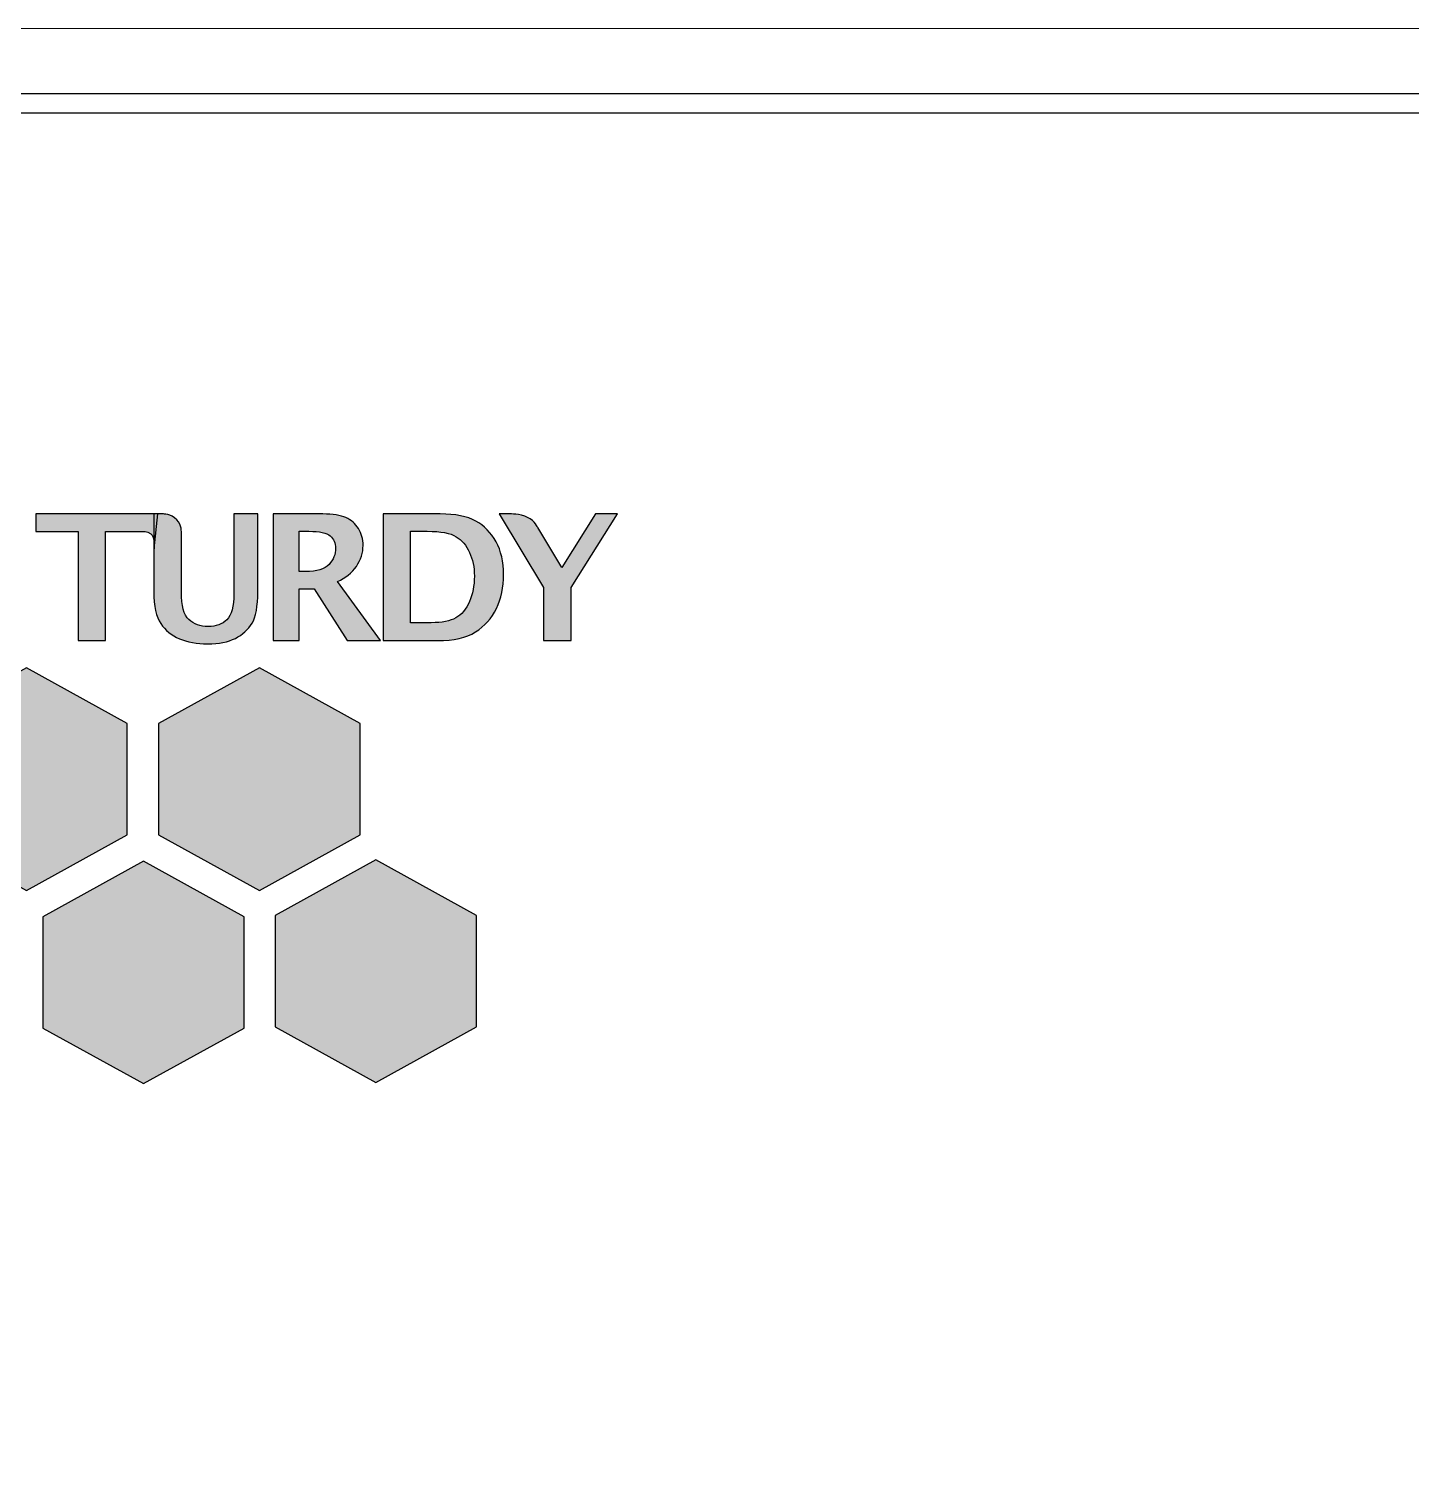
# Model space of a CAD drawing. Header units: millimetres. Extents: x -406921 to 44688, y -22195 to 9469.
# Drawn here: x 40824.2 to 40930.4, y 4499.3 to 4609.3 of the extents above; entities that cross this region are included whole.
import ezdxf

# ---------------------------------------------------------------- set-up
doc = ezdxf.new("R2010")
doc.units = ezdxf.units.MM
doc.header["$MEASUREMENT"] = 0
doc.layers.get('0').update_dxf_attribs({"lineweight": 25})

msp = doc.modelspace()

# ---------------------------------------------------------------- hatches: boundary and pattern name
h = msp.add_hatch(color=256)
edge = h.paths.add_edge_path()
edge.add_spline(control_points=[(40797.909, 4586.082), (40797.909, 4586.082), (40797.92, 4577.539), (40797.92, 4577.539), (40797.92, 4577.539), (40797.92, 4577.539), (40805.653, 4573.262), (40805.653, 4573.262), (40805.653, 4573.262), (40805.653, 4573.262), (40813.388, 4577.539), (40813.388, 4577.539), (40813.388, 4577.539), (40813.388, 4577.539), (40813.388, 4586.082), (40813.388, 4586.082), (40813.388, 4586.082), (40813.388, 4586.082), (40805.653, 4590.349), (40805.653, 4590.349)], knot_values=[-0.8333329, -0.8333329, -0.8333329, -0.8333329, -0.6666667, -0.6666667, -0.6666667, -0.6666667, -0.5, -0.5, -0.5, -0.5, -0.3333333, -0.3333333, -0.3333333, -0.3333333, -0.1666667, -0.1666667, -0.1666667, -0.1666667, 0, 0, 0, 0], degree=3, periodic=0)
edge.add_spline(control_points=[(40805.653, 4590.349), (40805.653, 4590.349), (40797.909, 4586.082), (40797.909, 4586.082), (40797.909, 4586.082), (40797.909, 4586.082), (40797.909, 4586.082), (40797.909, 4586.082)], knot_values=[-1, -1, -1, -1, -0.8333333, -0.8333333, -0.8333333, -0.8333333, -0.8333329, -0.8333329, -0.8333329, -0.8333329], degree=3, periodic=0)
edge = h.paths.add_edge_path()
edge.add_spline(control_points=[(40789.408, 4571.044), (40789.408, 4571.043), (40789.408, 4562.501), (40789.408, 4562.501), (40789.408, 4562.501), (40789.408, 4562.501), (40797.148, 4558.223), (40797.148, 4558.223), (40797.148, 4558.223), (40797.148, 4558.223), (40804.888, 4562.501), (40804.888, 4562.501), (40804.888, 4562.501), (40804.888, 4562.501), (40804.888, 4571.044), (40804.888, 4571.044), (40804.888, 4571.044), (40804.888, 4571.044), (40797.148, 4575.31), (40797.148, 4575.31)], knot_values=[-0.833332, -0.833332, -0.833332, -0.833332, -0.6666667, -0.6666667, -0.6666667, -0.6666667, -0.5, -0.5, -0.5, -0.5, -0.3333333, -0.3333333, -0.3333333, -0.3333333, -0.1666667, -0.1666667, -0.1666667, -0.1666667, 0, 0, 0, 0], degree=3, periodic=0)
edge.add_spline(control_points=[(40797.148, 4575.31), (40797.148, 4575.31), (40789.408, 4571.044), (40789.408, 4571.044), (40789.408, 4571.044), (40789.408, 4571.044), (40789.408, 4571.044), (40789.408, 4571.044)], knot_values=[-1, -1, -1, -1, -0.8333333, -0.8333333, -0.8333333, -0.8333333, -0.8333326, -0.8333326, -0.8333326, -0.8333326], degree=3, periodic=0)
edge.add_spline(control_points=[(40789.408, 4571.044), (40789.408, 4571.044), (40789.408, 4571.044), (40789.408, 4571.044)], knot_values=[-0.8333326, -0.8333326, -0.8333326, -0.8333326, -0.833332, -0.833332, -0.833332, -0.833332], degree=3, periodic=0)
edge = h.paths.add_edge_path()
edge.add_spline(control_points=[(40798.438, 4556.292), (40798.438, 4556.292), (40806.182, 4560.569), (40806.182, 4560.569)], knot_values=[0.8333333, 0.8333333, 0.8333333, 0.8333333, 1, 1, 1, 1], degree=3, periodic=0)
edge.add_spline(control_points=[(40806.182, 4560.569), (40806.182, 4560.569), (40813.916, 4556.303), (40813.916, 4556.303), (40813.916, 4556.303), (40813.916, 4556.303), (40813.916, 4547.75), (40813.916, 4547.75), (40813.916, 4547.75), (40813.916, 4547.75), (40806.182, 4543.482), (40806.182, 4543.482), (40806.182, 4543.482), (40806.182, 4543.482), (40798.448, 4547.75), (40798.448, 4547.75), (40798.448, 4547.75), (40798.448, 4547.75), (40798.438, 4556.292), (40798.438, 4556.292)], knot_values=[0, 0, 0, 0, 0.1666667, 0.1666667, 0.1666667, 0.1666667, 0.3333333, 0.3333333, 0.3333333, 0.3333333, 0.5, 0.5, 0.5, 0.5, 0.6666667, 0.6666667, 0.6666667, 0.6666667, 0.8333333, 0.8333333, 0.8333333, 0.8333333], degree=3, periodic=0)
edge = h.paths.add_edge_path()
edge.add_spline(control_points=[(40834.17, 4555.995), (40834.17, 4555.995), (40841.915, 4560.272), (40841.915, 4560.272)], knot_values=[0.8333333, 0.8333333, 0.8333333, 0.8333333, 1, 1, 1, 1], degree=3, periodic=0)
edge.add_spline(control_points=[(40841.915, 4560.272), (40841.915, 4560.272), (40849.65, 4556.006), (40849.65, 4556.006), (40849.65, 4556.006), (40849.65, 4556.006), (40849.65, 4547.452), (40849.65, 4547.452), (40849.65, 4547.452), (40849.65, 4547.452), (40841.915, 4543.185), (40841.915, 4543.185), (40841.915, 4543.185), (40841.915, 4543.185), (40834.17, 4547.452), (40834.17, 4547.452), (40834.17, 4547.452), (40834.17, 4547.452), (40834.17, 4555.995), (40834.17, 4555.995)], knot_values=[0, 0, 0, 0, 0.1666667, 0.1666667, 0.1666667, 0.1666667, 0.3333333, 0.3333333, 0.3333333, 0.3333333, 0.5, 0.5, 0.5, 0.5, 0.6666667, 0.6666667, 0.6666667, 0.6666667, 0.8333333, 0.8333333, 0.8333333, 0.8333333], degree=3, periodic=0)
edge = h.paths.add_edge_path()
edge.add_spline(control_points=[(40816.294, 4555.995), (40816.294, 4555.995), (40824.028, 4560.272), (40824.028, 4560.272)], knot_values=[0.8333333, 0.8333333, 0.8333333, 0.8333333, 1, 1, 1, 1], degree=3, periodic=0)
edge.add_spline(control_points=[(40824.028, 4560.272), (40824.028, 4560.272), (40831.773, 4556.006), (40831.773, 4556.006), (40831.773, 4556.006), (40831.773, 4556.006), (40831.773, 4547.452), (40831.773, 4547.452), (40831.773, 4547.452), (40831.773, 4547.452), (40824.028, 4543.185), (40824.028, 4543.185), (40824.028, 4543.185), (40824.028, 4543.185), (40816.294, 4547.452), (40816.294, 4547.452), (40816.294, 4547.452), (40816.294, 4547.452), (40816.294, 4555.995), (40816.294, 4555.995)], knot_values=[0, 0, 0, 0, 0.1666667, 0.1666667, 0.1666667, 0.1666667, 0.3333333, 0.3333333, 0.3333333, 0.3333333, 0.5, 0.5, 0.5, 0.5, 0.6666667, 0.6666667, 0.6666667, 0.6666667, 0.8333333, 0.8333333, 0.8333333, 0.8333333], degree=3, periodic=0)
edge = h.paths.add_edge_path()
edge.add_spline(control_points=[(40825.274, 4541.154), (40825.274, 4541.154), (40833.018, 4545.436), (40833.018, 4545.436)], knot_values=[0.8333333, 0.8333333, 0.8333333, 0.8333333, 1, 1, 1, 1], degree=3, periodic=0)
edge.add_spline(control_points=[(40833.018, 4545.436), (40833.018, 4545.436), (40840.753, 4541.154), (40840.753, 4541.154), (40840.753, 4541.154), (40840.753, 4541.154), (40840.753, 4532.62), (40840.753, 4532.62), (40840.753, 4532.62), (40840.753, 4532.62), (40833.018, 4528.349), (40833.018, 4528.349), (40833.018, 4528.349), (40833.018, 4528.349), (40825.274, 4532.62), (40825.274, 4532.62), (40825.274, 4532.62), (40825.274, 4532.62), (40825.274, 4541.154), (40825.274, 4541.154)], knot_values=[0, 0, 0, 0, 0.1666667, 0.1666667, 0.1666667, 0.1666667, 0.3333333, 0.3333333, 0.3333333, 0.3333333, 0.5, 0.5, 0.5, 0.5, 0.6666667, 0.6666667, 0.6666667, 0.6666667, 0.8333333, 0.8333333, 0.8333333, 0.8333333], degree=3, periodic=0)
edge = h.paths.add_edge_path()
edge.add_spline(control_points=[(40843.119, 4541.253), (40843.119, 4541.253), (40843.119, 4532.719), (40843.119, 4532.719), (40843.119, 4532.719), (40843.119, 4532.719), (40850.864, 4528.448), (40850.864, 4528.448), (40850.864, 4528.448), (40850.864, 4528.448), (40858.598, 4532.719), (40858.598, 4532.719), (40858.598, 4532.719), (40858.598, 4532.719), (40858.598, 4541.253), (40858.598, 4541.253), (40858.598, 4541.253), (40858.598, 4541.253), (40850.864, 4545.535), (40850.864, 4545.535)], knot_values=[-0.8333321, -0.8333321, -0.8333321, -0.8333321, -0.6666667, -0.6666667, -0.6666667, -0.6666667, -0.5, -0.5, -0.5, -0.5, -0.3333333, -0.3333333, -0.3333333, -0.3333333, -0.1666667, -0.1666667, -0.1666667, -0.1666667, 0, 0, 0, 0], degree=3, periodic=0)
edge.add_spline(control_points=[(40850.864, 4545.535), (40850.864, 4545.535), (40843.119, 4541.253), (40843.119, 4541.253), (40843.119, 4541.253), (40843.119, 4541.253), (40843.119, 4541.253), (40843.119, 4541.253)], knot_values=[-1, -1, -1, -1, -0.8333333, -0.8333333, -0.8333333, -0.8333333, -0.8333321, -0.8333321, -0.8333321, -0.8333321], degree=3, periodic=0)
h = msp.add_hatch(color=256)
edge = h.paths.add_edge_path()
edge.add_spline(control_points=[(40827.99, 4562.362), (40827.99, 4562.362), (40830.101, 4562.362), (40830.101, 4562.362)], knot_values=[-1, -1, -1, -1, -0.9090909, -0.9090909, -0.9090909, -0.9090909], degree=3, periodic=0)
edge.add_spline(control_points=[(40830.101, 4562.362), (40830.101, 4562.362), (40830.101, 4570.743), (40830.101, 4570.743), (40830.101, 4570.743), (40830.101, 4570.743), (40832.666, 4570.743), (40832.666, 4570.743), (40832.666, 4570.743), (40832.666, 4570.743), (40832.945, 4570.743), (40832.945, 4570.743), (40832.945, 4570.743), (40832.945, 4570.743), (40833.255, 4570.79), (40833.576, 4570.562), (40833.576, 4570.562), (40833.897, 4570.333), (40833.839, 4569.412), (40833.839, 4569.412), (40833.839, 4569.412), (40833.839, 4569.412), (40834.129, 4572.086), (40834.129, 4572.086), (40834.129, 4572.086), (40834.129, 4572.086), (40824.743, 4572.086), (40824.743, 4572.086), (40824.743, 4572.086), (40824.743, 4572.086), (40824.743, 4570.743), (40824.743, 4570.743), (40824.743, 4570.743), (40824.743, 4570.743), (40827.99, 4570.743), (40827.99, 4570.743), (40827.99, 4570.743), (40827.99, 4570.743), (40827.99, 4562.362), (40827.99, 4562.362)], knot_values=[-0.9090909, -0.9090909, -0.9090909, -0.9090909, -0.8181818, -0.8181818, -0.8181818, -0.8181818, -0.7272727, -0.7272727, -0.7272727, -0.7272727, -0.6363636, -0.6363636, -0.6363636, -0.6363636, -0.5454545, -0.5454545, -0.5454545, -0.5454545, -0.4545455, -0.4545455, -0.4545455, -0.4545455, -0.3636364, -0.3636364, -0.3636364, -0.3636364, -0.2727273, -0.2727273, -0.2727273, -0.2727273, -0.1818182, -0.1818182, -0.1818182, -0.1818182, -0.0909091, -0.0909091, -0.0909091, -0.0909091, 0, 0, 0, 0], degree=3, periodic=0)
h = msp.add_hatch(color=256)
edge = h.paths.add_edge_path()
edge.add_spline(control_points=[(40833.813, 4572.086), (40833.813, 4572.086), (40833.813, 4566.132), (40833.813, 4566.132)], knot_values=[-1, -1, -1, -1, -0.9444444, -0.9444444, -0.9444444, -0.9444444], degree=3, periodic=0)
edge.add_spline(control_points=[(40833.813, 4566.132), (40833.813, 4565.007), (40833.99, 4564.186), (40834.341, 4563.671), (40834.341, 4563.671), (40834.694, 4563.156), (40835.174, 4562.769), (40835.777, 4562.508), (40835.777, 4562.508), (40836.382, 4562.248), (40837.105, 4562.118), (40837.948, 4562.118), (40837.948, 4562.118), (40838.804, 4562.118), (40839.513, 4562.258), (40840.071, 4562.538), (40840.071, 4562.538), (40840.629, 4562.818), (40841.057, 4563.203), (40841.352, 4563.692), (40841.352, 4563.692), (40841.647, 4564.18), (40841.796, 4564.987), (40841.796, 4566.113), (40841.796, 4566.113), (40841.796, 4566.113), (40841.796, 4572.086), (40841.796, 4572.086), (40841.796, 4572.086), (40841.796, 4572.086), (40839.952, 4572.086), (40839.952, 4572.086), (40839.952, 4572.086), (40839.952, 4572.086), (40839.952, 4565.975), (40839.952, 4565.975), (40839.952, 4565.975), (40839.952, 4564.983), (40839.775, 4564.315), (40839.419, 4563.968), (40839.419, 4563.968), (40839.064, 4563.621), (40838.587, 4563.448), (40837.986, 4563.448), (40837.986, 4563.448), (40837.377, 4563.448), (40836.881, 4563.623), (40836.498, 4563.974), (40836.498, 4563.974), (40836.116, 4564.325), (40835.925, 4565.04), (40835.925, 4566.119), (40835.925, 4566.119), (40835.925, 4566.119), (40835.925, 4570.661), (40835.925, 4570.661), (40835.925, 4570.661), (40835.925, 4570.661), (40835.981, 4571.202), (40835.566, 4571.641), (40835.566, 4571.641), (40835.111, 4572.122), (40834.524, 4572.086), (40834.524, 4572.086), (40834.524, 4572.086), (40834.524, 4572.086), (40833.813, 4572.086), (40833.813, 4572.086)], knot_values=[-0.9444444, -0.9444444, -0.9444444, -0.9444444, -0.8888889, -0.8888889, -0.8888889, -0.8888889, -0.8333333, -0.8333333, -0.8333333, -0.8333333, -0.7777778, -0.7777778, -0.7777778, -0.7777778, -0.7222222, -0.7222222, -0.7222222, -0.7222222, -0.6666667, -0.6666667, -0.6666667, -0.6666667, -0.6111111, -0.6111111, -0.6111111, -0.6111111, -0.5555556, -0.5555556, -0.5555556, -0.5555556, -0.5, -0.5, -0.5, -0.5, -0.4444444, -0.4444444, -0.4444444, -0.4444444, -0.3888889, -0.3888889, -0.3888889, -0.3888889, -0.3333333, -0.3333333, -0.3333333, -0.3333333, -0.2777778, -0.2777778, -0.2777778, -0.2777778, -0.2222222, -0.2222222, -0.2222222, -0.2222222, -0.1666667, -0.1666667, -0.1666667, -0.1666667, -0.1111111, -0.1111111, -0.1111111, -0.1111111, -0.0555556, -0.0555556, -0.0555556, -0.0555556, 0, 0, 0, 0], degree=3, periodic=0)
h = msp.add_hatch(color=256)
edge = h.paths.add_edge_path(flags=16)
edge.add_spline(control_points=[(40844.975, 4567.673), (40844.975, 4567.673), (40844.975, 4570.755), (40844.975, 4570.755)], knot_values=[-1, -1, -1, -1, -0.8571429, -0.8571429, -0.8571429, -0.8571429], degree=3, periodic=0)
edge.add_spline(control_points=[(40844.975, 4570.755), (40844.975, 4570.755), (40845.712, 4570.755), (40845.712, 4570.755), (40845.712, 4570.755), (40846.542, 4570.755), (40847.093, 4570.637), (40847.364, 4570.403), (40847.364, 4570.403), (40847.635, 4570.169), (40847.771, 4569.853), (40847.771, 4569.454), (40847.771, 4569.454), (40847.771, 4568.994), (40847.601, 4568.583), (40847.266, 4568.219), (40847.266, 4568.219), (40846.93, 4567.855), (40846.327, 4567.673), (40845.458, 4567.673), (40845.458, 4567.673), (40845.458, 4567.673), (40844.975, 4567.673), (40844.975, 4567.673)], knot_values=[-0.8571429, -0.8571429, -0.8571429, -0.8571429, -0.7142857, -0.7142857, -0.7142857, -0.7142857, -0.5714286, -0.5714286, -0.5714286, -0.5714286, -0.4285714, -0.4285714, -0.4285714, -0.4285714, -0.2857143, -0.2857143, -0.2857143, -0.2857143, -0.1428571, -0.1428571, -0.1428571, -0.1428571, 0, 0, 0, 0], degree=3, periodic=0)
edge = h.paths.add_edge_path()
edge.add_spline(control_points=[(40842.987, 4562.362), (40842.987, 4562.362), (40844.975, 4562.362), (40844.975, 4562.362)], knot_values=[-1, -1, -1, -1, -0.9230769, -0.9230769, -0.9230769, -0.9230769], degree=3, periodic=0)
edge.add_spline(control_points=[(40844.975, 4562.362), (40844.975, 4562.362), (40844.975, 4566.343), (40844.975, 4566.343), (40844.975, 4566.343), (40844.975, 4566.343), (40846.124, 4566.343), (40846.124, 4566.343), (40846.124, 4566.343), (40846.124, 4566.343), (40848.658, 4562.362), (40848.658, 4562.362), (40848.658, 4562.362), (40848.658, 4562.362), (40851.23, 4562.362), (40851.23, 4562.362), (40851.23, 4562.362), (40851.23, 4562.362), (40847.913, 4566.907), (40847.913, 4566.907), (40847.913, 4566.907), (40848.539, 4567.174), (40849.023, 4567.56), (40849.367, 4568.065), (40849.367, 4568.065), (40849.709, 4568.57), (40849.882, 4569.108), (40849.882, 4569.677), (40849.882, 4569.677), (40849.882, 4570.153), (40849.764, 4570.581), (40849.529, 4570.96), (40849.529, 4570.96), (40849.293, 4571.338), (40848.971, 4571.621), (40848.565, 4571.807), (40848.565, 4571.807), (40848.158, 4571.993), (40847.566, 4572.086), (40846.787, 4572.086), (40846.787, 4572.086), (40846.787, 4572.086), (40842.987, 4572.086), (40842.987, 4572.086), (40842.987, 4572.086), (40842.987, 4572.086), (40842.987, 4562.362), (40842.987, 4562.362)], knot_values=[-0.9230769, -0.9230769, -0.9230769, -0.9230769, -0.8461538, -0.8461538, -0.8461538, -0.8461538, -0.7692308, -0.7692308, -0.7692308, -0.7692308, -0.6923077, -0.6923077, -0.6923077, -0.6923077, -0.6153846, -0.6153846, -0.6153846, -0.6153846, -0.5384615, -0.5384615, -0.5384615, -0.5384615, -0.4615385, -0.4615385, -0.4615385, -0.4615385, -0.3846154, -0.3846154, -0.3846154, -0.3846154, -0.3076923, -0.3076923, -0.3076923, -0.3076923, -0.2307692, -0.2307692, -0.2307692, -0.2307692, -0.1538462, -0.1538462, -0.1538462, -0.1538462, -0.0769231, -0.0769231, -0.0769231, -0.0769231, 0, 0, 0, 0], degree=3, periodic=0)
h = msp.add_hatch(color=256)
edge = h.paths.add_edge_path(flags=16)
edge.add_spline(control_points=[(40853.533, 4563.739), (40853.533, 4563.739), (40853.533, 4570.755), (40853.533, 4570.755)], knot_values=[-1, -1, -1, -1, -0.8888889, -0.8888889, -0.8888889, -0.8888889], degree=3, periodic=0)
edge.add_spline(control_points=[(40853.533, 4570.755), (40853.533, 4570.755), (40854.811, 4570.755), (40854.811, 4570.755), (40854.811, 4570.755), (40855.852, 4570.755), (40856.59, 4570.618), (40857.028, 4570.344), (40857.028, 4570.344), (40857.465, 4570.07), (40857.808, 4569.668), (40858.055, 4569.137), (40858.055, 4569.137), (40858.303, 4568.607), (40858.427, 4567.998), (40858.427, 4567.31), (40858.427, 4567.31), (40858.427, 4566.591), (40858.298, 4565.939), (40858.045, 4565.354), (40858.045, 4565.354), (40857.791, 4564.769), (40857.445, 4564.354), (40857.007, 4564.108), (40857.007, 4564.108), (40856.57, 4563.862), (40855.938, 4563.739), (40855.113, 4563.739), (40855.113, 4563.739), (40855.113, 4563.739), (40853.533, 4563.739), (40853.533, 4563.739)], knot_values=[-0.8888889, -0.8888889, -0.8888889, -0.8888889, -0.7777778, -0.7777778, -0.7777778, -0.7777778, -0.6666667, -0.6666667, -0.6666667, -0.6666667, -0.5555556, -0.5555556, -0.5555556, -0.5555556, -0.4444444, -0.4444444, -0.4444444, -0.4444444, -0.3333333, -0.3333333, -0.3333333, -0.3333333, -0.2222222, -0.2222222, -0.2222222, -0.2222222, -0.1111111, -0.1111111, -0.1111111, -0.1111111, 0, 0, 0, 0], degree=3, periodic=0)
edge = h.paths.add_edge_path()
edge.add_spline(control_points=[(40851.421, 4562.362), (40851.421, 4562.362), (40855.611, 4562.362), (40855.611, 4562.362)], knot_values=[-1, -1, -1, -1, -0.8888889, -0.8888889, -0.8888889, -0.8888889], degree=3, periodic=0)
edge.add_spline(control_points=[(40855.611, 4562.362), (40856.838, 4562.362), (40857.804, 4562.583), (40858.509, 4563.026), (40858.509, 4563.026), (40859.215, 4563.468), (40859.752, 4564.071), (40860.119, 4564.833), (40860.119, 4564.833), (40860.488, 4565.595), (40860.673, 4566.46), (40860.673, 4567.428), (40860.673, 4567.428), (40860.673, 4568.417), (40860.479, 4569.262), (40860.092, 4569.96), (40860.092, 4569.96), (40859.706, 4570.659), (40859.186, 4571.188), (40858.532, 4571.547), (40858.532, 4571.547), (40857.881, 4571.906), (40856.968, 4572.086), (40855.797, 4572.086), (40855.797, 4572.086), (40855.797, 4572.086), (40851.421, 4572.086), (40851.421, 4572.086), (40851.421, 4572.086), (40851.421, 4572.086), (40851.421, 4562.362), (40851.421, 4562.362)], knot_values=[-0.8888889, -0.8888889, -0.8888889, -0.8888889, -0.7777778, -0.7777778, -0.7777778, -0.7777778, -0.6666667, -0.6666667, -0.6666667, -0.6666667, -0.5555556, -0.5555556, -0.5555556, -0.5555556, -0.4444444, -0.4444444, -0.4444444, -0.4444444, -0.3333333, -0.3333333, -0.3333333, -0.3333333, -0.2222222, -0.2222222, -0.2222222, -0.2222222, -0.1111111, -0.1111111, -0.1111111, -0.1111111, 0, 0, 0, 0], degree=3, periodic=0)
h = msp.add_hatch(color=256)
edge = h.paths.add_edge_path()
edge.add_spline(control_points=[(40863.745, 4562.362), (40863.745, 4562.362), (40865.857, 4562.362), (40865.857, 4562.362)], knot_values=[-1, -1, -1, -1, -0.9090909, -0.9090909, -0.9090909, -0.9090909], degree=3, periodic=0)
edge.add_spline(control_points=[(40865.857, 4562.362), (40865.857, 4562.362), (40865.857, 4566.448), (40865.857, 4566.448), (40865.857, 4566.448), (40865.857, 4566.448), (40869.408, 4572.086), (40869.408, 4572.086), (40869.408, 4572.086), (40869.408, 4572.086), (40867.73, 4572.086), (40867.73, 4572.086), (40867.73, 4572.086), (40867.73, 4572.086), (40865.144, 4567.982), (40865.144, 4567.982), (40865.144, 4567.982), (40865.144, 4567.982), (40863.293, 4571.042), (40863.293, 4571.042), (40863.293, 4571.042), (40863.293, 4571.042), (40863.104, 4571.536), (40862.518, 4571.827), (40862.518, 4571.827), (40861.931, 4572.118), (40861.14, 4572.086), (40861.14, 4572.086), (40861.14, 4572.086), (40861.14, 4572.086), (40860.328, 4572.086), (40860.328, 4572.086), (40860.328, 4572.086), (40860.328, 4572.086), (40863.745, 4566.436), (40863.745, 4566.436), (40863.745, 4566.436), (40863.745, 4566.436), (40863.745, 4562.362), (40863.745, 4562.362)], knot_values=[-0.9090909, -0.9090909, -0.9090909, -0.9090909, -0.8181818, -0.8181818, -0.8181818, -0.8181818, -0.7272727, -0.7272727, -0.7272727, -0.7272727, -0.6363636, -0.6363636, -0.6363636, -0.6363636, -0.5454545, -0.5454545, -0.5454545, -0.5454545, -0.4545455, -0.4545455, -0.4545455, -0.4545455, -0.3636364, -0.3636364, -0.3636364, -0.3636364, -0.2727273, -0.2727273, -0.2727273, -0.2727273, -0.1818182, -0.1818182, -0.1818182, -0.1818182, -0.0909091, -0.0909091, -0.0909091, -0.0909091, 0, 0, 0, 0], degree=3, periodic=0)

# ---------------------------------------------------------------- linework, layer by layer
at = {"lineweight": 5}
msp.add_lwpolyline([(40725.408, 4389.349), (41475.408, 4389.349), (41475.408, 4609.349), (40725.408, 4609.349), (40725.408, 4389.349)], close=True, dxfattribs=at)
for points in [[(40730.408, 4394.349), (41470.408, 4394.349), (41470.408, 4604.349), (40730.408, 4604.349)], [(40731.908, 4395.849), (41468.908, 4395.849), (41468.908, 4602.849), (40731.908, 4602.849)]]:
    msp.add_lwpolyline(points, close=True)
for points, knots in [([(40827.99, 4562.362), (40827.99, 4562.362), (40827.99, 4570.743), (40827.99, 4570.743), (40827.99, 4570.743), (40827.99, 4570.743), (40824.743, 4570.743), (40824.743, 4570.743), (40824.743, 4570.743), (40824.743, 4570.743), (40824.743, 4572.086), (40824.743, 4572.086), (40824.743, 4572.086), (40824.743, 4572.086), (40834.129, 4572.086), (40834.129, 4572.086), (40834.129, 4572.086), (40834.129, 4572.086), (40833.839, 4569.412), (40833.839, 4569.412), (40833.839, 4569.412), (40833.839, 4569.412), (40833.897, 4570.333), (40833.576, 4570.562), (40833.576, 4570.562), (40833.255, 4570.79), (40832.945, 4570.743), (40832.945, 4570.743), (40832.945, 4570.743), (40832.945, 4570.743), (40832.666, 4570.743), (40832.666, 4570.743), (40832.666, 4570.743), (40832.666, 4570.743), (40830.101, 4570.743), (40830.101, 4570.743), (40830.101, 4570.743), (40830.101, 4570.743), (40830.101, 4562.362), (40830.101, 4562.362), (40830.101, 4562.362), (40830.101, 4562.362), (40827.99, 4562.362), (40827.99, 4562.362)], [0, 0, 0, 0, 0.0909091, 0.0909091, 0.0909091, 0.0909091, 0.1818182, 0.1818182, 0.1818182, 0.1818182, 0.2727273, 0.2727273, 0.2727273, 0.2727273, 0.3636364, 0.3636364, 0.3636364, 0.3636364, 0.4545455, 0.4545455, 0.4545455, 0.4545455, 0.5454545, 0.5454545, 0.5454545, 0.5454545, 0.6363636, 0.6363636, 0.6363636, 0.6363636, 0.7272727, 0.7272727, 0.7272727, 0.7272727, 0.8181818, 0.8181818, 0.8181818, 0.8181818, 0.9090909, 0.9090909, 0.9090909, 0.9090909, 1, 1, 1, 1]), ([(40833.813, 4572.086), (40833.813, 4572.086), (40834.524, 4572.086), (40834.524, 4572.086), (40834.524, 4572.086), (40834.524, 4572.086), (40835.111, 4572.122), (40835.566, 4571.641), (40835.566, 4571.641), (40835.981, 4571.202), (40835.925, 4570.661), (40835.925, 4570.661), (40835.925, 4570.661), (40835.925, 4570.661), (40835.925, 4566.119), (40835.925, 4566.119), (40835.925, 4566.119), (40835.925, 4565.04), (40836.116, 4564.325), (40836.498, 4563.974), (40836.498, 4563.974), (40836.881, 4563.623), (40837.377, 4563.448), (40837.986, 4563.448), (40837.986, 4563.448), (40838.587, 4563.448), (40839.064, 4563.621), (40839.419, 4563.968), (40839.419, 4563.968), (40839.775, 4564.315), (40839.952, 4564.983), (40839.952, 4565.975), (40839.952, 4565.975), (40839.952, 4565.975), (40839.952, 4572.086), (40839.952, 4572.086), (40839.952, 4572.086), (40839.952, 4572.086), (40841.796, 4572.086), (40841.796, 4572.086), (40841.796, 4572.086), (40841.796, 4572.086), (40841.796, 4566.113), (40841.796, 4566.113), (40841.796, 4566.113), (40841.796, 4564.987), (40841.647, 4564.18), (40841.352, 4563.692), (40841.352, 4563.692), (40841.057, 4563.203), (40840.629, 4562.818), (40840.071, 4562.538), (40840.071, 4562.538), (40839.513, 4562.258), (40838.804, 4562.118), (40837.948, 4562.118), (40837.948, 4562.118), (40837.105, 4562.118), (40836.382, 4562.248), (40835.777, 4562.508), (40835.777, 4562.508), (40835.174, 4562.769), (40834.694, 4563.156), (40834.341, 4563.671), (40834.341, 4563.671), (40833.99, 4564.186), (40833.813, 4565.007), (40833.813, 4566.132), (40833.813, 4566.132), (40833.813, 4566.132), (40833.813, 4572.086), (40833.813, 4572.086)], [0, 0, 0, 0, 0.0555556, 0.0555556, 0.0555556, 0.0555556, 0.1111111, 0.1111111, 0.1111111, 0.1111111, 0.1666667, 0.1666667, 0.1666667, 0.1666667, 0.2222222, 0.2222222, 0.2222222, 0.2222222, 0.2777778, 0.2777778, 0.2777778, 0.2777778, 0.3333333, 0.3333333, 0.3333333, 0.3333333, 0.3888889, 0.3888889, 0.3888889, 0.3888889, 0.4444444, 0.4444444, 0.4444444, 0.4444444, 0.5, 0.5, 0.5, 0.5, 0.5555556, 0.5555556, 0.5555556, 0.5555556, 0.6111111, 0.6111111, 0.6111111, 0.6111111, 0.6666667, 0.6666667, 0.6666667, 0.6666667, 0.7222222, 0.7222222, 0.7222222, 0.7222222, 0.7777778, 0.7777778, 0.7777778, 0.7777778, 0.8333333, 0.8333333, 0.8333333, 0.8333333, 0.8888889, 0.8888889, 0.8888889, 0.8888889, 0.9444444, 0.9444444, 0.9444444, 0.9444444, 1, 1, 1, 1]), ([(40842.987, 4562.362), (40842.987, 4562.362), (40842.987, 4572.086), (40842.987, 4572.086), (40842.987, 4572.086), (40842.987, 4572.086), (40846.787, 4572.086), (40846.787, 4572.086), (40846.787, 4572.086), (40847.566, 4572.086), (40848.158, 4571.993), (40848.565, 4571.807), (40848.565, 4571.807), (40848.971, 4571.621), (40849.293, 4571.338), (40849.529, 4570.96), (40849.529, 4570.96), (40849.764, 4570.581), (40849.882, 4570.153), (40849.882, 4569.677), (40849.882, 4569.677), (40849.882, 4569.108), (40849.709, 4568.57), (40849.367, 4568.065), (40849.367, 4568.065), (40849.023, 4567.56), (40848.539, 4567.174), (40847.913, 4566.907), (40847.913, 4566.907), (40847.913, 4566.907), (40851.23, 4562.362), (40851.23, 4562.362), (40851.23, 4562.362), (40851.23, 4562.362), (40848.658, 4562.362), (40848.658, 4562.362), (40848.658, 4562.362), (40848.658, 4562.362), (40846.124, 4566.343), (40846.124, 4566.343), (40846.124, 4566.343), (40846.124, 4566.343), (40844.975, 4566.343), (40844.975, 4566.343), (40844.975, 4566.343), (40844.975, 4566.343), (40844.975, 4562.362), (40844.975, 4562.362), (40844.975, 4562.362), (40844.975, 4562.362), (40842.987, 4562.362), (40842.987, 4562.362)], [0, 0, 0, 0, 0.0769231, 0.0769231, 0.0769231, 0.0769231, 0.1538462, 0.1538462, 0.1538462, 0.1538462, 0.2307692, 0.2307692, 0.2307692, 0.2307692, 0.3076923, 0.3076923, 0.3076923, 0.3076923, 0.3846154, 0.3846154, 0.3846154, 0.3846154, 0.4615385, 0.4615385, 0.4615385, 0.4615385, 0.5384615, 0.5384615, 0.5384615, 0.5384615, 0.6153846, 0.6153846, 0.6153846, 0.6153846, 0.6923077, 0.6923077, 0.6923077, 0.6923077, 0.7692308, 0.7692308, 0.7692308, 0.7692308, 0.8461538, 0.8461538, 0.8461538, 0.8461538, 0.9230769, 0.9230769, 0.9230769, 0.9230769, 1, 1, 1, 1]), ([(40851.421, 4562.362), (40851.421, 4562.362), (40851.421, 4572.086), (40851.421, 4572.086), (40851.421, 4572.086), (40851.421, 4572.086), (40855.797, 4572.086), (40855.797, 4572.086), (40855.797, 4572.086), (40856.968, 4572.086), (40857.881, 4571.906), (40858.532, 4571.547), (40858.532, 4571.547), (40859.186, 4571.188), (40859.706, 4570.659), (40860.092, 4569.96), (40860.092, 4569.96), (40860.479, 4569.262), (40860.673, 4568.417), (40860.673, 4567.428), (40860.673, 4567.428), (40860.673, 4566.46), (40860.488, 4565.595), (40860.119, 4564.833), (40860.119, 4564.833), (40859.752, 4564.071), (40859.215, 4563.468), (40858.509, 4563.026), (40858.509, 4563.026), (40857.804, 4562.583), (40856.838, 4562.362), (40855.611, 4562.362), (40855.611, 4562.362), (40855.611, 4562.362), (40851.421, 4562.362), (40851.421, 4562.362)], [0, 0, 0, 0, 0.1111111, 0.1111111, 0.1111111, 0.1111111, 0.2222222, 0.2222222, 0.2222222, 0.2222222, 0.3333333, 0.3333333, 0.3333333, 0.3333333, 0.4444444, 0.4444444, 0.4444444, 0.4444444, 0.5555556, 0.5555556, 0.5555556, 0.5555556, 0.6666667, 0.6666667, 0.6666667, 0.6666667, 0.7777778, 0.7777778, 0.7777778, 0.7777778, 0.8888889, 0.8888889, 0.8888889, 0.8888889, 1, 1, 1, 1]), ([(40863.745, 4562.362), (40863.745, 4562.362), (40863.745, 4566.436), (40863.745, 4566.436), (40863.745, 4566.436), (40863.745, 4566.436), (40860.328, 4572.086), (40860.328, 4572.086), (40860.328, 4572.086), (40860.328, 4572.086), (40861.14, 4572.086), (40861.14, 4572.086), (40861.14, 4572.086), (40861.14, 4572.086), (40861.931, 4572.118), (40862.518, 4571.827), (40862.518, 4571.827), (40863.104, 4571.536), (40863.293, 4571.042), (40863.293, 4571.042), (40863.293, 4571.042), (40863.293, 4571.042), (40865.144, 4567.982), (40865.144, 4567.982), (40865.144, 4567.982), (40865.144, 4567.982), (40867.73, 4572.086), (40867.73, 4572.086), (40867.73, 4572.086), (40867.73, 4572.086), (40869.408, 4572.086), (40869.408, 4572.086), (40869.408, 4572.086), (40869.408, 4572.086), (40865.857, 4566.448), (40865.857, 4566.448), (40865.857, 4566.448), (40865.857, 4566.448), (40865.857, 4562.362), (40865.857, 4562.362), (40865.857, 4562.362), (40865.857, 4562.362), (40863.745, 4562.362), (40863.745, 4562.362)], [0, 0, 0, 0, 0.0909091, 0.0909091, 0.0909091, 0.0909091, 0.1818182, 0.1818182, 0.1818182, 0.1818182, 0.2727273, 0.2727273, 0.2727273, 0.2727273, 0.3636364, 0.3636364, 0.3636364, 0.3636364, 0.4545455, 0.4545455, 0.4545455, 0.4545455, 0.5454545, 0.5454545, 0.5454545, 0.5454545, 0.6363636, 0.6363636, 0.6363636, 0.6363636, 0.7272727, 0.7272727, 0.7272727, 0.7272727, 0.8181818, 0.8181818, 0.8181818, 0.8181818, 0.9090909, 0.9090909, 0.9090909, 0.9090909, 1, 1, 1, 1]), ([(40844.975, 4567.673), (40844.975, 4567.673), (40845.458, 4567.673), (40845.458, 4567.673), (40845.458, 4567.673), (40846.327, 4567.673), (40846.93, 4567.855), (40847.266, 4568.219), (40847.266, 4568.219), (40847.601, 4568.583), (40847.771, 4568.994), (40847.771, 4569.454), (40847.771, 4569.454), (40847.771, 4569.853), (40847.635, 4570.169), (40847.364, 4570.403), (40847.364, 4570.403), (40847.093, 4570.637), (40846.542, 4570.755), (40845.712, 4570.755), (40845.712, 4570.755), (40845.712, 4570.755), (40844.975, 4570.755), (40844.975, 4570.755), (40844.975, 4570.755), (40844.975, 4570.755), (40844.975, 4567.673), (40844.975, 4567.673)], [0, 0, 0, 0, 0.1428571, 0.1428571, 0.1428571, 0.1428571, 0.2857143, 0.2857143, 0.2857143, 0.2857143, 0.4285714, 0.4285714, 0.4285714, 0.4285714, 0.5714286, 0.5714286, 0.5714286, 0.5714286, 0.7142857, 0.7142857, 0.7142857, 0.7142857, 0.8571429, 0.8571429, 0.8571429, 0.8571429, 1, 1, 1, 1]), ([(40853.533, 4563.739), (40853.533, 4563.739), (40855.113, 4563.739), (40855.113, 4563.739), (40855.113, 4563.739), (40855.938, 4563.739), (40856.57, 4563.862), (40857.007, 4564.108), (40857.007, 4564.108), (40857.445, 4564.354), (40857.791, 4564.769), (40858.045, 4565.354), (40858.045, 4565.354), (40858.298, 4565.939), (40858.427, 4566.591), (40858.427, 4567.31), (40858.427, 4567.31), (40858.427, 4567.998), (40858.303, 4568.607), (40858.055, 4569.137), (40858.055, 4569.137), (40857.808, 4569.668), (40857.465, 4570.07), (40857.028, 4570.344), (40857.028, 4570.344), (40856.59, 4570.618), (40855.852, 4570.755), (40854.811, 4570.755), (40854.811, 4570.755), (40854.811, 4570.755), (40853.533, 4570.755), (40853.533, 4570.755), (40853.533, 4570.755), (40853.533, 4570.755), (40853.533, 4563.739), (40853.533, 4563.739)], [0, 0, 0, 0, 0.1111111, 0.1111111, 0.1111111, 0.1111111, 0.2222222, 0.2222222, 0.2222222, 0.2222222, 0.3333333, 0.3333333, 0.3333333, 0.3333333, 0.4444444, 0.4444444, 0.4444444, 0.4444444, 0.5555556, 0.5555556, 0.5555556, 0.5555556, 0.6666667, 0.6666667, 0.6666667, 0.6666667, 0.7777778, 0.7777778, 0.7777778, 0.7777778, 0.8888889, 0.8888889, 0.8888889, 0.8888889, 1, 1, 1, 1]), ([(40824.028, 4560.272), (40824.028, 4560.272), (40831.773, 4556.006), (40831.773, 4556.006), (40831.773, 4556.006), (40831.773, 4556.006), (40831.773, 4547.452), (40831.773, 4547.452), (40831.773, 4547.452), (40831.773, 4547.452), (40824.028, 4543.185), (40824.028, 4543.185), (40824.028, 4543.185), (40824.028, 4543.185), (40816.294, 4547.452), (40816.294, 4547.452), (40816.294, 4547.452), (40816.294, 4547.452), (40816.294, 4555.995), (40816.294, 4555.995), (40816.294, 4555.995), (40816.294, 4555.995), (40824.028, 4560.272), (40824.028, 4560.272)], [0, 0, 0, 0, 0.1666667, 0.1666667, 0.1666667, 0.1666667, 0.3333333, 0.3333333, 0.3333333, 0.3333333, 0.5, 0.5, 0.5, 0.5, 0.6666667, 0.6666667, 0.6666667, 0.6666667, 0.8333333, 0.8333333, 0.8333333, 0.8333333, 1, 1, 1, 1]), ([(40841.915, 4560.272), (40841.915, 4560.272), (40849.65, 4556.006), (40849.65, 4556.006), (40849.65, 4556.006), (40849.65, 4556.006), (40849.65, 4547.452), (40849.65, 4547.452), (40849.65, 4547.452), (40849.65, 4547.452), (40841.915, 4543.185), (40841.915, 4543.185), (40841.915, 4543.185), (40841.915, 4543.185), (40834.17, 4547.452), (40834.17, 4547.452), (40834.17, 4547.452), (40834.17, 4547.452), (40834.17, 4555.995), (40834.17, 4555.995), (40834.17, 4555.995), (40834.17, 4555.995), (40841.915, 4560.272), (40841.915, 4560.272)], [0, 0, 0, 0, 0.1666667, 0.1666667, 0.1666667, 0.1666667, 0.3333333, 0.3333333, 0.3333333, 0.3333333, 0.5, 0.5, 0.5, 0.5, 0.6666667, 0.6666667, 0.6666667, 0.6666667, 0.8333333, 0.8333333, 0.8333333, 0.8333333, 1, 1, 1, 1]), ([(40833.018, 4545.436), (40833.018, 4545.436), (40840.753, 4541.154), (40840.753, 4541.154), (40840.753, 4541.154), (40840.753, 4541.154), (40840.753, 4532.62), (40840.753, 4532.62), (40840.753, 4532.62), (40840.753, 4532.62), (40833.018, 4528.349), (40833.018, 4528.349), (40833.018, 4528.349), (40833.018, 4528.349), (40825.274, 4532.62), (40825.274, 4532.62), (40825.274, 4532.62), (40825.274, 4532.62), (40825.274, 4541.154), (40825.274, 4541.154), (40825.274, 4541.154), (40825.274, 4541.154), (40833.018, 4545.436), (40833.018, 4545.436)], [0, 0, 0, 0, 0.1666667, 0.1666667, 0.1666667, 0.1666667, 0.3333333, 0.3333333, 0.3333333, 0.3333333, 0.5, 0.5, 0.5, 0.5, 0.6666667, 0.6666667, 0.6666667, 0.6666667, 0.8333333, 0.8333333, 0.8333333, 0.8333333, 1, 1, 1, 1]), ([(40850.864, 4545.535), (40850.864, 4545.535), (40858.598, 4541.253), (40858.598, 4541.253), (40858.598, 4541.253), (40858.598, 4541.253), (40858.598, 4532.719), (40858.598, 4532.719), (40858.598, 4532.719), (40858.598, 4532.719), (40850.864, 4528.448), (40850.864, 4528.448), (40850.864, 4528.448), (40850.864, 4528.448), (40843.119, 4532.719), (40843.119, 4532.719), (40843.119, 4532.719), (40843.119, 4532.719), (40843.119, 4541.253), (40843.119, 4541.253), (40843.119, 4541.253), (40843.119, 4541.253), (40850.864, 4545.535), (40850.864, 4545.535)], [0, 0, 0, 0, 0.1666667, 0.1666667, 0.1666667, 0.1666667, 0.3333333, 0.3333333, 0.3333333, 0.3333333, 0.5, 0.5, 0.5, 0.5, 0.6666667, 0.6666667, 0.6666667, 0.6666667, 0.8333333, 0.8333333, 0.8333333, 0.8333333, 1, 1, 1, 1])]:
    msp.add_open_spline(points, degree=3, knots=knots)

doc.saveas('drawing.dxf')
